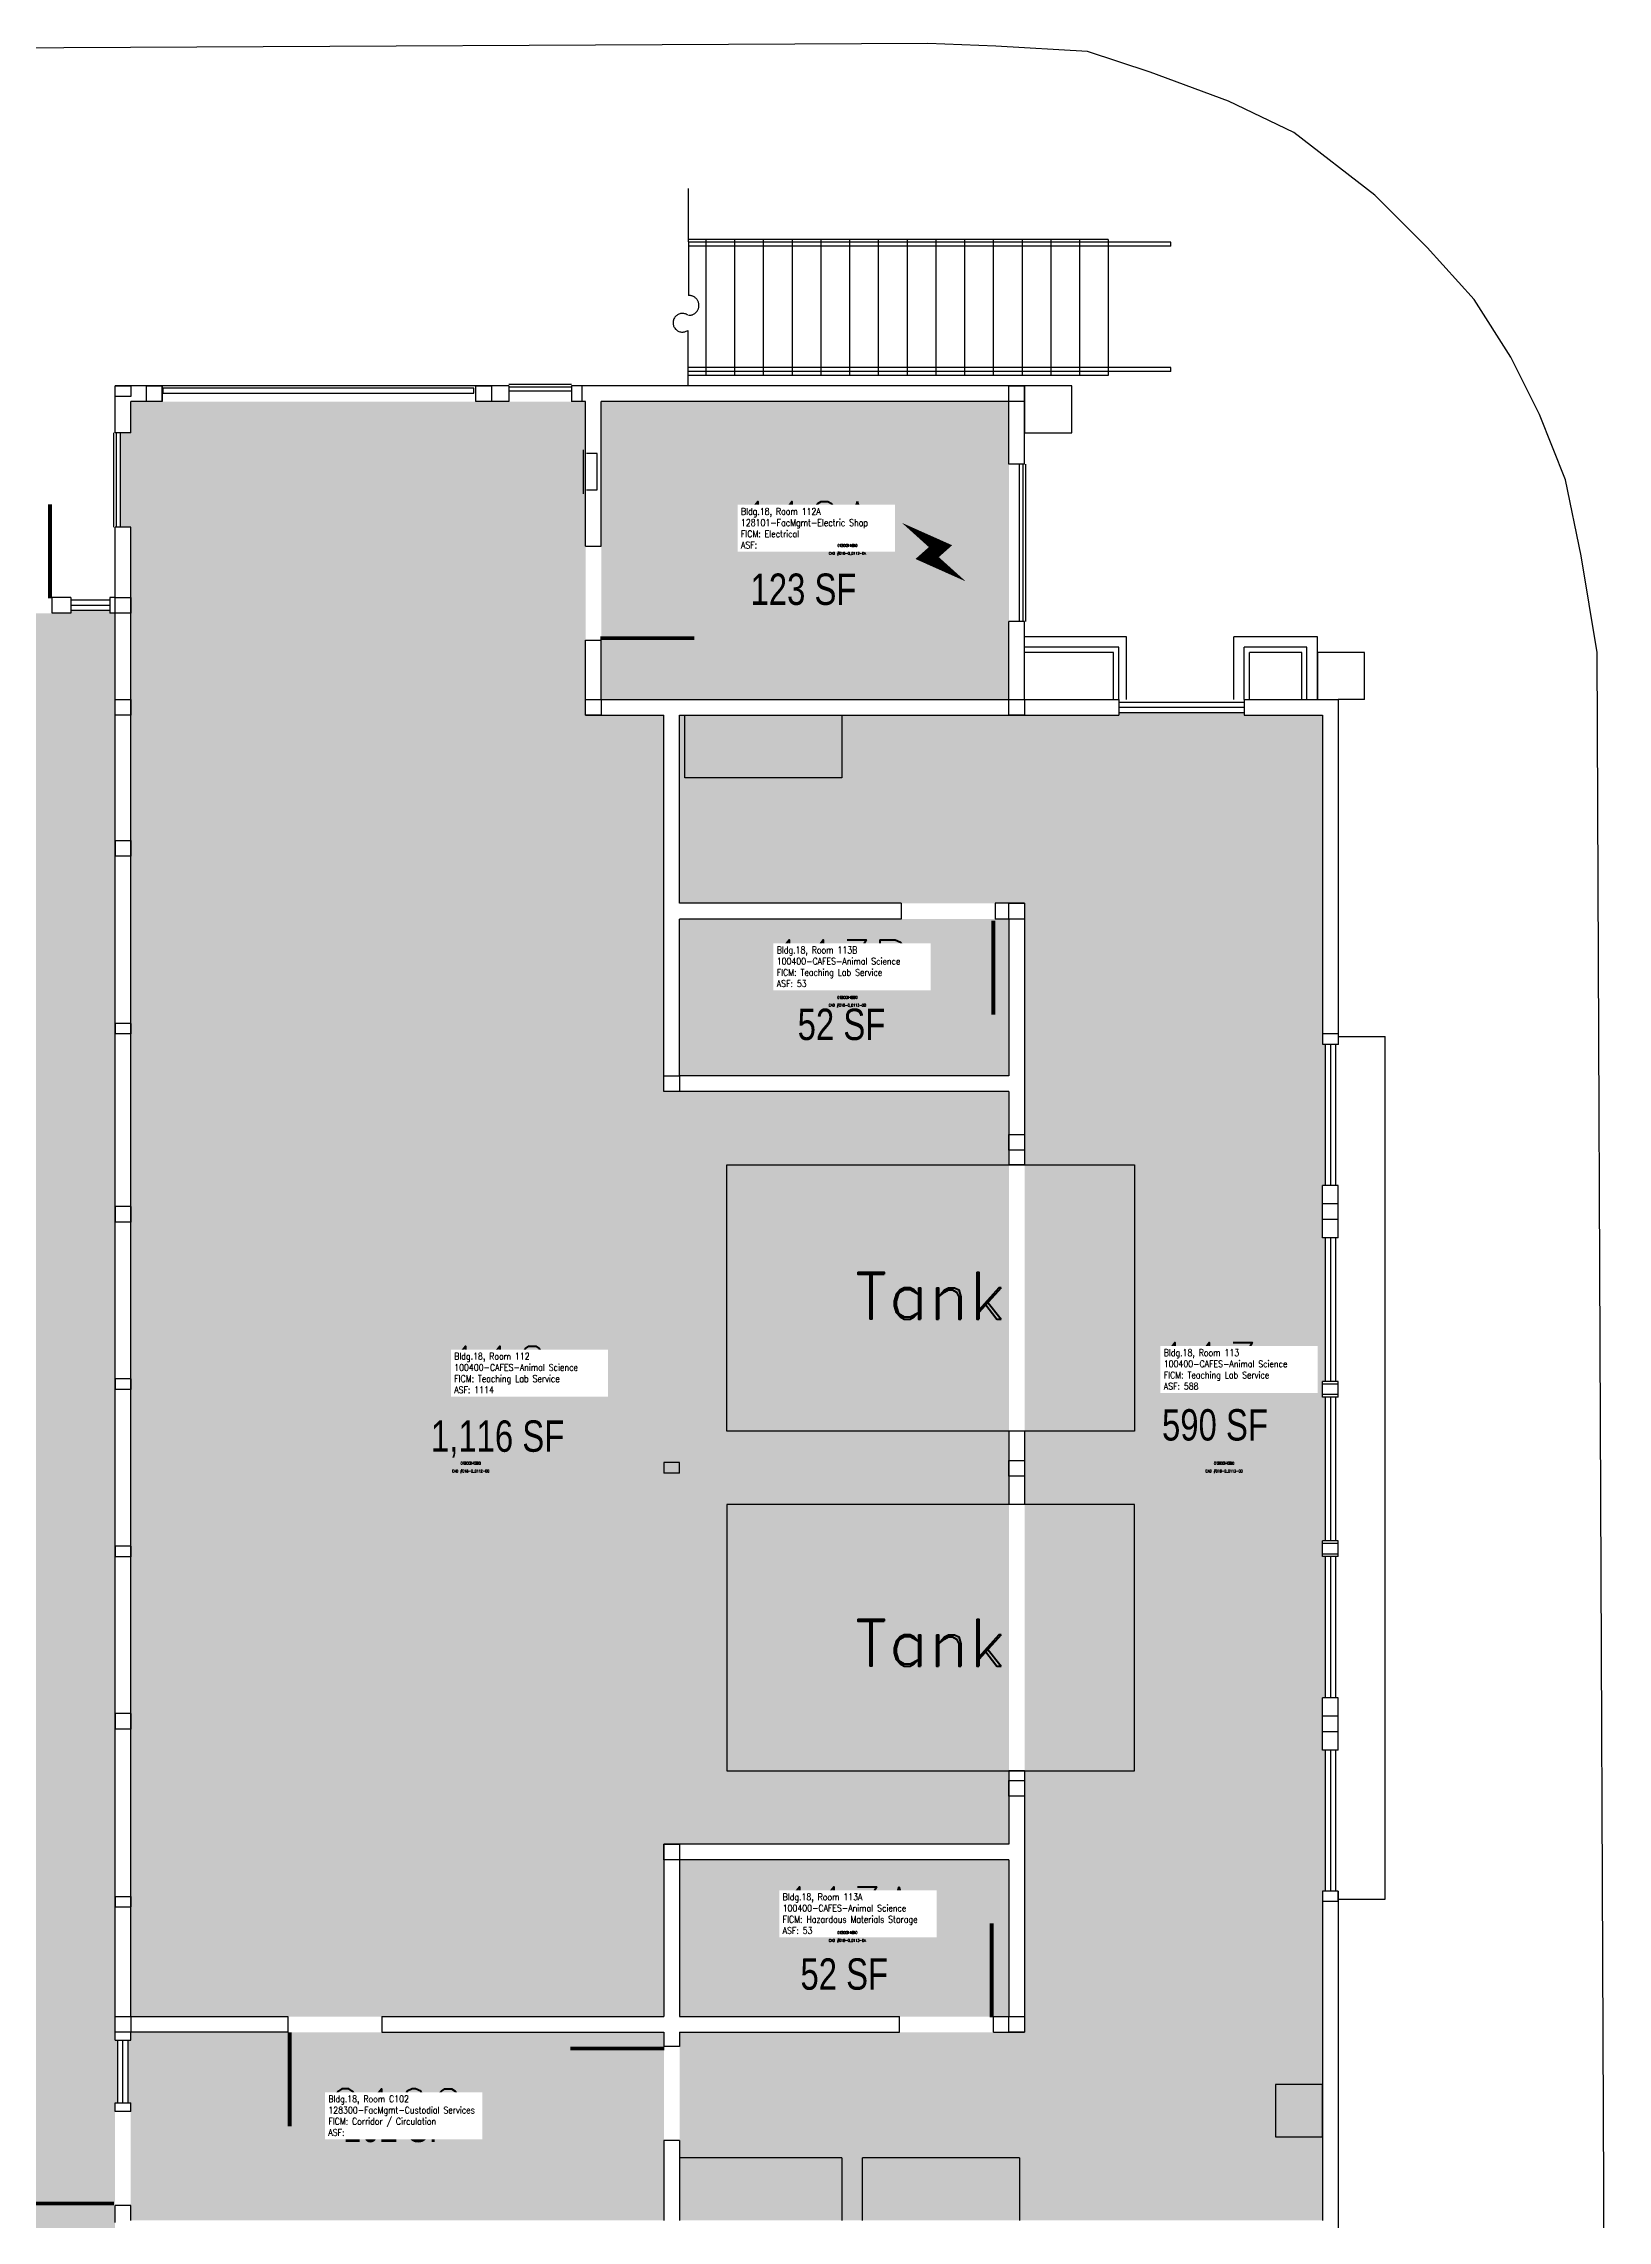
# Model space of a CAD drawing. Header units: inches. Extents: x 0 to 2023, y -332 to 1607.
# Drawn here: x 1207 to 1805, y 774 to 1607 of the extents above; entities that cross this region are included whole.
import ezdxf
from ezdxf.enums import TextEntityAlignment as Align

# ---------------------------------------------------------------- set-up
doc = ezdxf.new("R2010")
doc.units = ezdxf.units.IN
doc.header["$LTSCALE"] = 100
doc.header["$MEASUREMENT"] = 0
doc.linetypes.add('DASHDOT', pattern=[12, 6, -3, 0, -3])
doc.layers.get('0').update_dxf_attribs({"linetype": 'CONTINUOUS'})
for name, color, linetype in [('A-COLS', 5, 'CONTINUOUS'), ('A-DOOR', 2, 'CONTINUOUS'), ('A-FLOR', 3, 'CONTINUOUS'), ('A-GLAZ', 1, 'CONTINUOUS'), ('A-GLAZ-SILL', 2, 'CONTINUOUS'), ('A-IDEN-CNUM', 7, 'CONTINUOUS'), ('A-IDEN-ICON', 4, 'CONTINUOUS'), ('A-IDEN-RNUM', 7, 'CONTINUOUS'), ('A-IDEN-SNUM', 4, 'CONTINUOUS'), ('A-IDEN-TEXT', 4, 'CONTINUOUS'), ('A-IDEN-VNUM', 4, 'CONTINUOUS'), ('A-SITE', 3, 'CONTINUOUS'), ('A-WALL', 5, 'CONTINUOUS'), ('AREA-TEXT', 3, 'CONTINUOUS'), ('Rooms-Category-Color', 7, 'CONTINUOUS'), ('Rooms-College-Color', 7, 'CONTINUOUS'), ('Rooms-Department-Color', 7, 'CONTINUOUS'), ('Rooms-Division-Color', 7, 'CONTINUOUS'), ('Rooms-Information', 7, 'CONTINUOUS')]:
    doc.layers.add(name, color=color, linetype=linetype)
doc.styles.add('AREA', font='arial.ttf', dxfattribs={"width": 0.75, "height": 24})
doc.styles.add('ROOMSNUMBER', font='TXT.SHX', dxfattribs={"height": 0.03})
doc.styles.add('ROOMVNUMBER', font='simplex.shx', dxfattribs={"width": 0.85})
doc.styles.add('TEXT', font='ROMAND')

# ---------------------------------------------------------------- blocks, each defined once
blk = doc.blocks.new('CPELECT')
blk.add_lwpolyline([(0.0623, 0.0629, 0, 0.03, 0), (0.0105, -0.0168, 0.03, 0.03, 0), (-0.0105, 0.0068, 0.03, 0, 0), (-0.0623, -0.0729, 0.03, 0, 0)], format="xyseb")

msp = doc.modelspace()

# ---------------------------------------------------------------- hatches: boundary and pattern name
at = {"layer": 'Rooms-Category-Color', "true_color": 0xe3f498}
for points in [[(1240, 1470), (1414, 1470), (1414, 1414.72), (1414, 1350), (1444, 1350), (1444, 1206), (1576, 1206), (1576, 918), (1444, 918), (1444, 852), (1240, 852), (1240, 1422), (1236, 1422), (1236, 1458), (1240, 1458)], [(1697, 900), (1696, 900), (1696, 774), (1450, 774), (1450, 846), (1582, 846), (1582, 1278), (1450, 1278), (1450, 1350), (1618, 1350), (1618, 1351), (1666, 1351), (1666, 1350), (1696, 1350), (1696.04, 1224), (1697, 1224), (1697, 1170), (1695.98, 1170), (1695.98, 1150), (1697, 1150), (1697, 1095), (1695.98, 1095), (1695.98, 1089), (1697, 1089), (1697, 1034.01), (1696.01, 1034.01), (1696.01, 1028.01), (1697, 1028.01), (1697, 974), (1695.98, 974), (1695.98, 954), (1697, 954)], [(1450, 1272), (1576, 1272), (1576, 1212), (1450, 1212)]]:
    msp.add_hatch(color=61, dxfattribs=at).paths.add_polyline_path(points)
at = {"layer": 'Rooms-Category-Color', "true_color": 0xadadad}
for points in [[(1420, 1470), (1576, 1470), (1576, 1356), (1420, 1356)], [(1114, 1389), (1116, 1389), (1116, 1390), (1131, 1390), (1131, 1389), (1217, 1389), (1217, 1390), (1232, 1390), (1232, 1389), (1234, 1389), (1234, 843), (1235, 843), (1235, 819), (1234, 819), (1234, 734), (1066, 734), (1066, 738), (1065, 738), (1065, 764), (1066, 764), (1066, 814), (1114, 814)], [(1240, 846), (1240, 843), (1239, 843), (1239, 819), (1240, 819), (1240, 774), (1444, 774), (1444, 846)]]:
    msp.add_hatch(color=253, dxfattribs=at).paths.add_polyline_path(points)
at = {"layer": 'Rooms-Category-Color', "true_color": 0xe3c5e1}
msp.add_hatch(color=254, dxfattribs=at).paths.add_polyline_path([(1450, 912), (1576, 912), (1576, 852), (1450, 852)])
at = {"layer": 'Rooms-College-Color', "true_color": 0xe3c5e1}
for points in [[(1240, 1470), (1414, 1470), (1414, 1414.72), (1414, 1350), (1444, 1350), (1444, 1206), (1576, 1206), (1576, 918), (1444, 918), (1444, 852), (1240, 852), (1240, 1422), (1236, 1422), (1236, 1458), (1240, 1458)], [(1697, 900), (1696, 900), (1696, 774), (1450, 774), (1450, 846), (1582, 846), (1582, 1278), (1450, 1278), (1450, 1350), (1618, 1350), (1618, 1351), (1666, 1351), (1666, 1350), (1696, 1350), (1696.04, 1224), (1697, 1224), (1697, 1170), (1695.98, 1170), (1695.98, 1150), (1697, 1150), (1697, 1095), (1695.98, 1095), (1695.98, 1089), (1697, 1089), (1697, 1034.01), (1696.01, 1034.01), (1696.01, 1028.01), (1697, 1028.01), (1697, 974), (1695.98, 974), (1695.98, 954), (1697, 954)], [(1450, 1272), (1576, 1272), (1576, 1212), (1450, 1212)], [(1450, 912), (1576, 912), (1576, 852), (1450, 852)]]:
    msp.add_hatch(color=254, dxfattribs=at).paths.add_polyline_path(points)
at = {"layer": 'Rooms-College-Color', "true_color": 0xadadad}
for points in [[(1420, 1470), (1576, 1470), (1576, 1356), (1420, 1356)], [(1114, 1389), (1116, 1389), (1116, 1390), (1131, 1390), (1131, 1389), (1217, 1389), (1217, 1390), (1232, 1390), (1232, 1389), (1234, 1389), (1234, 843), (1235, 843), (1235, 819), (1234, 819), (1234, 734), (1066, 734), (1066, 738), (1065, 738), (1065, 764), (1066, 764), (1066, 814), (1114, 814)], [(1240, 846), (1240, 843), (1239, 843), (1239, 819), (1240, 819), (1240, 774), (1444, 774), (1444, 846)]]:
    msp.add_hatch(color=253, dxfattribs=at).paths.add_polyline_path(points)
at = {"layer": 'Rooms-Department-Color', "true_color": 0xe3c5e1}
for points in [[(1240, 1470), (1414, 1470), (1414, 1414.72), (1414, 1350), (1444, 1350), (1444, 1206), (1576, 1206), (1576, 918), (1444, 918), (1444, 852), (1240, 852), (1240, 1422), (1236, 1422), (1236, 1458), (1240, 1458)], [(1697, 900), (1696, 900), (1696, 774), (1450, 774), (1450, 846), (1582, 846), (1582, 1278), (1450, 1278), (1450, 1350), (1618, 1350), (1618, 1351), (1666, 1351), (1666, 1350), (1696, 1350), (1696.04, 1224), (1697, 1224), (1697, 1170), (1695.98, 1170), (1695.98, 1150), (1697, 1150), (1697, 1095), (1695.98, 1095), (1695.98, 1089), (1697, 1089), (1697, 1034.01), (1696.01, 1034.01), (1696.01, 1028.01), (1697, 1028.01), (1697, 974), (1695.98, 974), (1695.98, 954), (1697, 954)], [(1450, 1272), (1576, 1272), (1576, 1212), (1450, 1212)], [(1450, 912), (1576, 912), (1576, 852), (1450, 852)]]:
    msp.add_hatch(color=254, dxfattribs=at).paths.add_polyline_path(points)
at = {"layer": 'Rooms-Department-Color', "true_color": 0xacacac}
for points in [[(1420, 1470), (1576, 1470), (1576, 1356), (1420, 1356)], [(1114, 1389), (1116, 1389), (1116, 1390), (1131, 1390), (1131, 1389), (1217, 1389), (1217, 1390), (1232, 1390), (1232, 1389), (1234, 1389), (1234, 843), (1235, 843), (1235, 819), (1234, 819), (1234, 734), (1066, 734), (1066, 738), (1065, 738), (1065, 764), (1066, 764), (1066, 814), (1114, 814)], [(1240, 846), (1240, 843), (1239, 843), (1239, 819), (1240, 819), (1240, 774), (1444, 774), (1444, 846)]]:
    msp.add_hatch(color=253, dxfattribs=at).paths.add_polyline_path(points)
at = {"layer": 'Rooms-Division-Color', "true_color": 0xe3c5e1}
for points in [[(1240, 1470), (1414, 1470), (1414, 1414.72), (1414, 1350), (1444, 1350), (1444, 1206), (1576, 1206), (1576, 918), (1444, 918), (1444, 852), (1240, 852), (1240, 1422), (1236, 1422), (1236, 1458), (1240, 1458)], [(1697, 900), (1696, 900), (1696, 774), (1450, 774), (1450, 846), (1582, 846), (1582, 1278), (1450, 1278), (1450, 1350), (1618, 1350), (1618, 1351), (1666, 1351), (1666, 1350), (1696, 1350), (1696.04, 1224), (1697, 1224), (1697, 1170), (1695.98, 1170), (1695.98, 1150), (1697, 1150), (1697, 1095), (1695.98, 1095), (1695.98, 1089), (1697, 1089), (1697, 1034.01), (1696.01, 1034.01), (1696.01, 1028.01), (1697, 1028.01), (1697, 974), (1695.98, 974), (1695.98, 954), (1697, 954)], [(1450, 1272), (1576, 1272), (1576, 1212), (1450, 1212)], [(1450, 912), (1576, 912), (1576, 852), (1450, 852)]]:
    msp.add_hatch(color=254, dxfattribs=at).paths.add_polyline_path(points)
at = {"layer": 'Rooms-Division-Color', "true_color": 0xadadad}
for points in [[(1420, 1470), (1576, 1470), (1576, 1356), (1420, 1356)], [(1114, 1389), (1116, 1389), (1116, 1390), (1131, 1390), (1131, 1389), (1217, 1389), (1217, 1390), (1232, 1390), (1232, 1389), (1234, 1389), (1234, 843), (1235, 843), (1235, 819), (1234, 819), (1234, 734), (1066, 734), (1066, 738), (1065, 738), (1065, 764), (1066, 764), (1066, 814), (1114, 814)], [(1240, 846), (1240, 843), (1239, 843), (1239, 819), (1240, 819), (1240, 774), (1444, 774), (1444, 846)]]:
    msp.add_hatch(color=253, dxfattribs=at).paths.add_polyline_path(points)

# ---------------------------------------------------------------- linework, layer by layer
at = {"layer": 'A-COLS', "linetype": 'Continuous'}
for p, q in [((1234, 1472), (1234, 1476)), ((1234, 1476), (1240, 1476)), ((1240, 1476), (1240, 1472)), ((1246, 1470), (1246, 1476)), ((1246, 1476), (1252, 1476)), ((1252, 1476), (1252, 1470)), ((1372, 1470), (1372, 1476)), ((1372, 1476), (1378, 1476)), ((1378, 1476), (1378, 1470)), ((1412.63, 1476), (1408.63, 1476)), ((1576, 1470), (1576, 1476)), ((1576, 1476), (1582, 1476)), ((1582, 1476), (1582, 1470)), ((1240, 1472), (1234, 1472)), ((1252, 1470), (1246, 1470)), ((1378, 1470), (1372, 1470)), ((1412.63, 1470), (1408.63, 1470)), ((1582, 1470), (1576, 1470)), ((1234, 1389), (1234, 1395)), ((1234, 1395), (1240, 1395)), ((1240, 1395), (1240, 1389)), ((1240, 1389), (1234, 1389)), ((1233.99, 1356), (1239.99, 1356)), ((1233.99, 1350), (1233.99, 1356)), ((1239.99, 1350), (1233.99, 1350)), ((1239.99, 1356), (1239.99, 1350)), ((1414, 1350), (1414, 1356)), ((1414, 1356), (1420, 1356)), ((1420, 1350), (1414, 1350)), ((1420, 1356), (1420, 1350)), ((1576, 1350), (1576, 1356)), ((1576, 1356), (1582, 1356)), ((1582, 1350), (1576, 1350)), ((1582, 1356), (1582, 1350)), ((1233.99, 1302), (1239.99, 1302)), ((1233.99, 1302), (1233.99, 1296)), ((1239.99, 1302), (1239.99, 1296)), ((1239.99, 1296), (1233.99, 1296)), ((1576, 1278), (1582, 1278)), ((1576, 1272), (1576, 1278)), ((1582, 1278), (1582, 1272)), ((1582, 1272), (1576, 1272)), ((1239.99, 1232), (1233.99, 1232)), ((1233.99, 1232), (1233.99, 1228)), ((1239.99, 1228), (1233.99, 1228)), ((1239.99, 1232), (1239.99, 1228)), ((1702.04, 1228), (1696.04, 1228)), ((1696.04, 1224), (1696.04, 1228)), ((1702.04, 1224), (1702.04, 1228)), ((1702.04, 1224), (1696.04, 1224)), ((1444, 1206), (1444, 1212)), ((1444, 1212), (1450, 1212)), ((1450, 1212), (1450, 1206)), ((1450, 1206), (1444, 1206)), ((1576, 1189.54), (1582, 1189.54)), ((1576, 1183.54), (1576, 1189.54)), ((1582, 1183.54), (1576, 1183.54)), ((1582, 1189.54), (1582, 1183.54)), ((1239.99, 1162), (1233.99, 1162)), ((1233.99, 1162), (1233.99, 1156)), ((1239.99, 1162), (1239.99, 1156)), ((1701.98, 1163), (1695.98, 1163)), ((1695.98, 1157), (1695.98, 1163)), ((1701.98, 1157), (1701.98, 1163)), ((1239.99, 1156), (1233.99, 1156)), ((1701.98, 1157), (1695.98, 1157)), ((1239.99, 1096), (1233.99, 1096)), ((1233.99, 1096), (1233.99, 1092)), ((1239.99, 1092), (1233.99, 1092)), ((1239.99, 1096), (1239.99, 1092)), ((1701.98, 1094), (1695.98, 1094)), ((1695.98, 1090), (1695.98, 1094)), ((1701.98, 1090), (1701.98, 1094)), ((1701.98, 1090), (1695.98, 1090)), ((1576, 1064.79), (1582, 1064.79)), ((1576, 1058.79), (1576, 1064.79)), ((1582, 1058.79), (1576, 1058.79)), ((1582, 1064.79), (1582, 1058.79)), ((1702.01, 1033.01), (1696.01, 1033.01)), ((1696.01, 1029.01), (1696.01, 1033.01)), ((1702.01, 1029.01), (1702.01, 1033.01)), ((1239.99, 1032), (1233.99, 1032)), ((1233.99, 1032), (1233.99, 1028)), ((1239.99, 1028), (1233.99, 1028)), ((1239.99, 1032), (1239.99, 1028)), ((1702.01, 1029.01), (1696.01, 1029.01)), ((1239.99, 968), (1233.99, 968)), ((1233.99, 968), (1233.99, 962)), ((1239.99, 968), (1239.99, 962)), ((1701.98, 967), (1695.98, 967)), ((1695.98, 961), (1695.98, 967)), ((1701.98, 961), (1701.98, 967)), ((1239.99, 962), (1233.99, 962)), ((1701.98, 961), (1695.98, 961)), ((1576, 942.33), (1582, 942.33)), ((1576, 936.33), (1576, 942.33)), ((1582, 942.33), (1582, 936.33)), ((1582, 936.33), (1576, 936.33)), ((1444, 918), (1450, 918)), ((1444, 912), (1444, 918)), ((1450, 918), (1450, 912)), ((1450, 912), (1444, 912)), ((1702, 900), (1696, 900)), ((1702, 896), (1702, 900)), ((1233.99, 898), (1240, 898)), ((1233.99, 898), (1233.99, 894)), ((1233.99, 894), (1240, 894)), ((1239.99, 898), (1239.99, 894)), ((1702, 896), (1696, 896)), ((1234, 852), (1240, 852)), ((1234, 846), (1234, 852)), ((1240, 852), (1240, 846)), ((1576, 846), (1576, 852)), ((1576, 852), (1582, 852)), ((1582, 852), (1582, 846)), ((1240, 846), (1234, 846)), ((1582, 846), (1576, 846))]:
    msp.add_line(p, q, dxfattribs=at)
at = {"layer": 'A-COLS', "linetype": 'DASHDOT'}
for p, q in [((1408.63, 1476), (1408.63, 1470)), ((1412.63, 1476), (1412.63, 1470)), ((1444, 1064), (1444, 1060)), ((1450, 1060), (1450, 1064))]:
    msp.add_line(p, q, dxfattribs=at)
at = {"layer": 'A-COLS'}
for p, q in [((1450, 1064), (1444, 1064)), ((1450, 1060), (1444, 1060))]:
    msp.add_line(p, q, dxfattribs=at)
at = {"layer": 'A-DOOR', "linetype": 'Continuous'}
for p, q in [((1372, 1476), (1252, 1476)), ((1252.32, 1475.16), (1252.32, 1473.27)), ((1371.25, 1475.16), (1252.32, 1475.16)), ((1371.25, 1473.27), (1371.25, 1475.16)), ((1252.32, 1473.27), (1371.25, 1473.27))]:
    msp.add_line(p, q, dxfattribs=at)
at = {"layer": 'A-DOOR'}
for points in [[(1209.11, 1394.74, 1.5, 1.5, 0), (1209.11, 1430.74, 0, 0, 0), (1208.36, 1430.74, 0, 0, 0.414214), (1173.86, 1393.24, 0, 0, 0.414214)], [(1419.68, 1379.47, 1.5, 1.5, 0), (1455.68, 1379.47, 0, 0, 0), (1455.68, 1380.22, 0, 0, 0.414214), (1418.18, 1414.72, 0, 0, 0.414214)], [(1569.98, 1271.38, 1.5, 1.5, 0), (1569.98, 1235.38, 0, 0, 0), (1569.23, 1235.38, 0, 0, -0.414214), (1534.73, 1272.88, 0, 0, -0.414214)], [(1569.36, 851.73, 1.5, 1.5, 0), (1569.36, 887.73, 0, 0, 0), (1568.61, 887.73, 0, 0, 0.414214), (1534.11, 850.23, 0, 0, 0.414214)], [(1300.81, 845.99, 1.5, 1.5, 0), (1300.81, 809.99, 0, 0, 0), (1301.56, 809.99, 0, 0, 0.414214), (1336.06, 847.49, 0, 0, 0.414214)], [(1444.19, 839.8, 1.5, 1.5, 0), (1408.19, 839.8, 0, 0, 0), (1408.19, 839.05, 0, 0, 0.414214), (1445.69, 804.55, 0, 0, 0.414214)], [(1233.54, 780.5, 1.5, 1.5, 0), (1197.54, 780.5, 0, 0, 0), (1197.54, 781.25, 0, 0, -0.414214), (1235.04, 815.75, 0, 0, -0.414214)]]:
    msp.add_lwpolyline(points, format="xyseb", dxfattribs=at)
at = {"layer": 'A-FLOR', "linetype": 'Continuous'}
for p, q in [((1408.63, 1476.5), (1384.63, 1476.5)), ((1408.63, 1475.5), (1384.63, 1475.5)), ((1408.63, 1474), (1384.63, 1474)), ((1233.5, 1422), (1233.5, 1458)), ((1234.5, 1422), (1234.5, 1458)), ((1236, 1422), (1236, 1458)), ((1413.16, 1434.7), (1413.16, 1451.54)), ((1418.38, 1450.18), (1414.38, 1450.18)), ((1418.38, 1436.18), (1418.38, 1450.18)), ((1580, 1385.88), (1580, 1446.03)), ((1581.5, 1385.88), (1581.5, 1446.03)), ((1582.5, 1385.88), (1582.5, 1446.03)), ((1414.38, 1436.18), (1418.38, 1436.18)), ((1452, 1350), (1512, 1350)), ((1452, 1326), (1452, 1350)), ((1512, 1350), (1512, 1326)), ((1512, 1326), (1452, 1326)), ((1468, 1076), (1468, 1178)), ((1468, 1178), (1624, 1178)), ((1624, 1178), (1624, 1076)), ((1624, 1076), (1468, 1076)), ((1624, 1048), (1468, 1048)), ((1468, 1048), (1468, 946)), ((1624, 946), (1624, 1048)), ((1468, 946), (1624, 946)), ((1696, 826), (1678, 826)), ((1678, 826), (1678, 806)), ((1696, 806), (1696, 826)), ((1678, 806), (1696, 806)), ((1512, 798), (1512, 774)), ((1520, 774), (1520, 798)), ((1580, 798), (1580, 774))]:
    msp.add_line(p, q, dxfattribs=at)
at = {"layer": 'A-FLOR'}
for p, q in [((1512, 798), (1450, 798)), ((1580, 798), (1520, 798))]:
    msp.add_line(p, q, dxfattribs=at)
at = {"layer": 'A-GLAZ', "linetype": 'Continuous'}
for p, q in [((1232, 1392), (1217, 1392)), ((1618, 1353), (1666, 1353)), ((1699, 1224), (1699, 1170)), ((1699, 1150), (1699, 1095)), ((1699, 1089), (1699, 1034.01)), ((1699, 1028.01), (1699, 974)), ((1699, 954), (1699, 900)), ((1237, 819), (1237, 843))]:
    msp.add_line(p, q, dxfattribs=at)
at = {"layer": 'A-GLAZ-SILL', "linetype": 'Continuous'}
for p, q in [((1232, 1394), (1217, 1394)), ((1232, 1390), (1217, 1390)), ((1618, 1355), (1666, 1355)), ((1618, 1351), (1666, 1351)), ((1697, 1224), (1697, 1170)), ((1701, 1224), (1701, 1170)), ((1697, 1150), (1697, 1095)), ((1701, 1150), (1701, 1095)), ((1697, 1089), (1697, 1034.01)), ((1701, 1089), (1701, 1034.01)), ((1697, 1028.01), (1697, 974)), ((1701, 1028.01), (1701, 974)), ((1697, 954), (1697, 900)), ((1701, 954), (1701, 900)), ((1235, 819), (1235, 843)), ((1239, 819), (1239, 843))]:
    msp.add_line(p, q, dxfattribs=at)
at = {"layer": 'A-SITE'}
for p, q in [((1545, 1607), (528, 1602)), ((1571, 1606), (1545, 1607)), ((1606, 1604), (1571, 1606)), ((1630, 1596), (1606, 1604)), ((1660, 1585), (1630, 1596)), ((1685, 1573), (1660, 1585)), ((1716, 1549), (1685, 1573)), ((1736, 1529), (1716, 1549)), ((1754, 1509), (1736, 1529)), ((1768, 1487), (1754, 1509)), ((1779, 1465), (1768, 1487)), ((1789, 1440), (1779, 1465)), ((1795, 1411), (1789, 1440)), ((1801, 1374), (1795, 1411)), ((1805, 491), (1801, 1374))]:
    msp.add_line(p, q, dxfattribs=at)
at = {"layer": 'A-SITE', "linetype": 'DASHDOT'}
for p, q in [((1453.22, 1551.52), (1453.33, 1510.57)), ((1453.13, 1497.25), (1453.13, 1476))]:
    msp.add_line(p, q, dxfattribs=at)
at = {"layer": 'A-SITE', "linetype": 'Continuous'}
for p, q in [((1614, 1532), (1453.27, 1532)), ((1638, 1531), (1453.28, 1531)), ((1638, 1529.5), (1453.28, 1529.5)), ((1460, 1532), (1460, 1480)), ((1471, 1532), (1471, 1480)), ((1482, 1532), (1482, 1480)), ((1493, 1532), (1493, 1480)), ((1504, 1532), (1504, 1480)), ((1515, 1532), (1515, 1480)), ((1526, 1532), (1526, 1480)), ((1537, 1532), (1537, 1480)), ((1548, 1532), (1548, 1480)), ((1559, 1532), (1559, 1480)), ((1570, 1532), (1570, 1480)), ((1581, 1532), (1581, 1480)), ((1592, 1532), (1592, 1480)), ((1603, 1532), (1603, 1480)), ((1614, 1532), (1614, 1480)), ((1638, 1529.5), (1638, 1531)), ((1539.06, 1483), (1453.13, 1483)), ((1638, 1483), (1453.15, 1483)), ((1638, 1481.5), (1638, 1483)), ((1538.03, 1481.5), (1453.13, 1481.5)), ((1614, 1480), (1453.13, 1480)), ((1638, 1481.5), (1453.15, 1481.5)), ((1600, 1476), (1582, 1476)), ((1582, 1476), (1582, 1458)), ((1600, 1458), (1600, 1476)), ((1582, 1458), (1600, 1458)), ((1621, 1380), (1582, 1380)), ((1618, 1376), (1582, 1376)), ((1618, 1356), (1618, 1376)), ((1621, 1356), (1621, 1380)), ((1694, 1380), (1662, 1380)), ((1662, 1356), (1662, 1380)), ((1666, 1356), (1666, 1376)), ((1690, 1376), (1666, 1376)), ((1690, 1356), (1690, 1376)), ((1694, 1356), (1694, 1380)), ((1616, 1374), (1582, 1374)), ((1616, 1356), (1616, 1374)), ((1688, 1374), (1668, 1374)), ((1668, 1356), (1668, 1374)), ((1688, 1356), (1688, 1374)), ((1712, 1374), (1694, 1374)), ((1694, 1374), (1694, 1356)), ((1712, 1356), (1712, 1374)), ((1712, 1356), (1702, 1356)), ((1702, 1227), (1720, 1227)), ((1720, 897), (1720, 1227)), ((1702, 897), (1720, 897))]:
    msp.add_line(p, q, dxfattribs=at)
at = {"layer": 'A-SITE', "linetype": 'DASHDOT'}
for centre, radius, start, end in [((1453.6, 1506.8), 3.78, 265.9148, 94.0852), ((1451.04, 1500.15), 3.57, 54.3359, 305.6641)]:
    msp.add_arc(centre, radius, start, end, dxfattribs=at)
at = {"layer": 'A-WALL', "linetype": 'Continuous'}
for p, q in [((1234, 1458), (1234, 1476)), ((1252, 1476), (1234, 1476)), ((1252, 1470), (1252, 1476)), ((1372, 1470), (1372, 1476)), ((1384.63, 1476), (1372, 1476)), ((1582, 1476), (1408.63, 1476)), ((1582, 1446.03), (1582, 1476)), ((1240, 1458), (1240, 1470)), ((1252, 1470), (1240, 1470)), ((1384.63, 1470), (1372, 1470)), ((1414, 1470), (1408.63, 1470)), ((1414, 1414.72), (1414, 1470)), ((1576, 1470), (1420, 1470)), ((1420, 1414.72), (1420, 1470)), ((1576, 1446.03), (1576, 1470)), ((1234, 1395), (1234, 1422)), ((1240, 852), (1240, 1422)), ((1217, 1395), (1209.86, 1395)), ((1217, 1395), (1217, 1389)), ((1234, 1395), (1232, 1395)), ((1232, 1395), (1232, 1389)), ((1217, 1389), (1209.86, 1389)), ((1234, 1389), (1232, 1389)), ((1234, 843), (1234, 1389)), ((1576, 1356), (1576, 1385.88)), ((1582, 1356), (1582, 1385.88)), ((1414, 1350), (1414, 1378.72)), ((1420, 1356), (1420, 1378.72)), ((1414, 1350), (1444, 1350)), ((1420, 1356), (1576, 1356)), ((1444, 1206), (1444, 1350)), ((1450, 1350), (1618, 1350)), ((1450, 1278), (1450, 1350)), ((1582, 1356), (1618, 1356)), ((1618, 1356), (1618, 1350)), ((1666, 1356), (1702, 1356)), ((1666, 1356), (1666, 1350)), ((1666, 1350), (1696, 1350)), ((1694, 1356), (1702, 1356)), ((1696, 1350), (1696, 1224)), ((1702, 1356), (1702, 1224)), ((1534.73, 1278), (1450, 1278)), ((1582, 1278), (1570.73, 1278)), ((1582, 1278), (1582, 1178)), ((1450, 1212), (1450, 1272)), ((1534.73, 1272), (1450, 1272)), ((1576, 1272), (1570.73, 1272)), ((1576, 1272), (1576, 1212)), ((1576, 1212), (1450, 1212)), ((1576, 1206), (1444, 1206)), ((1576, 1206), (1576, 1178)), ((1582, 1178), (1576, 1178)), ((1701.98, 1170), (1695.98, 1170)), ((1695.98, 1163), (1695.98, 1170)), ((1701.98, 1163), (1701.98, 1170)), ((1695.98, 1150), (1695.98, 1157)), ((1701.98, 1150), (1695.98, 1150)), ((1701.98, 1150), (1701.98, 1157)), ((1701.98, 1095), (1695.98, 1095)), ((1695.98, 1094), (1695.98, 1095)), ((1701.98, 1094), (1701.98, 1095)), ((1695.98, 1089), (1695.98, 1090)), ((1701.98, 1089), (1695.98, 1089)), ((1701.98, 1089), (1701.98, 1090)), ((1576, 1076), (1576, 1048)), ((1582, 1076), (1576, 1076)), ((1582, 1076), (1582, 1048)), ((1582, 1048), (1576, 1048)), ((1702.01, 1034.01), (1696.01, 1034.01)), ((1696.01, 1033.01), (1696.01, 1034.01)), ((1702.01, 1033.01), (1702.01, 1034.01)), ((1696.01, 1028.01), (1696.01, 1029.01)), ((1702.01, 1028.01), (1696.01, 1028.01)), ((1702.01, 1028.01), (1702.01, 1029.01)), ((1701.98, 974), (1695.98, 974)), ((1695.98, 967), (1695.98, 974)), ((1701.98, 967), (1701.98, 974)), ((1695.98, 954), (1695.98, 961)), ((1701.98, 954), (1701.98, 961)), ((1701.98, 954), (1695.98, 954)), ((1576, 946), (1576, 918)), ((1582, 946), (1576, 946)), ((1582, 946), (1582, 846)), ((1576, 918), (1444, 918)), ((1444, 918), (1444, 852)), ((1576, 912), (1450, 912)), ((1450, 912), (1450, 852)), ((1576, 912), (1576, 852)), ((1696, 900), (1696, 774)), ((1702, 900), (1702, 768)), ((1240, 852), (1300.06, 852)), ((1336.06, 852), (1444, 852)), ((1450, 852), (1534.11, 852)), ((1570.11, 852), (1576, 852)), ((1234, 843), (1240, 843)), ((1300.06, 846), (1240, 846)), ((1240, 843), (1240, 846)), ((1336.06, 846), (1444, 846)), ((1444, 846), (1444, 840.55)), ((1450, 846), (1534.11, 846)), ((1450, 846), (1450, 840.55)), ((1570.11, 846), (1582, 846)), ((1234, 815.75), (1234, 819)), ((1234, 819), (1240, 819)), ((1240, 815.75), (1240, 819)), ((1444, 804.55), (1444, 774)), ((1450, 804.55), (1450, 774)), ((1234, 773.21), (1234, 779.75)), ((1240, 774), (1240, 779.75))]:
    msp.add_line(p, q, dxfattribs=at)
at = {"layer": 'A-WALL', "linetype": 'DASHDOT'}
for p, q in [((1384.63, 1476), (1384.63, 1470)), ((1408.63, 1476), (1408.63, 1470)), ((1240, 1458), (1234, 1458)), ((1582, 1446.03), (1576, 1446.03)), ((1240, 1422), (1234, 1422)), ((1582, 1385.88), (1576, 1385.88))]:
    msp.add_line(p, q, dxfattribs=at)
at = {"layer": 'A-WALL'}
for p, q in [((1414, 1414.72), (1420, 1414.72)), ((1209.86, 1389), (1209.86, 1395)), ((1414, 1378.72), (1420, 1378.72)), ((1534.73, 1278), (1534.73, 1272)), ((1570.73, 1278), (1570.73, 1272)), ((1300.06, 852), (1300.06, 846)), ((1336.06, 852), (1336.06, 846)), ((1534.11, 846), (1534.11, 852)), ((1570.11, 846), (1570.11, 852)), ((1450, 840.55), (1444, 840.55)), ((1240, 815.75), (1234, 815.75)), ((1450, 804.55), (1444, 804.55)), ((1240, 779.75), (1234, 779.75))]:
    msp.add_line(p, q, dxfattribs=at)
at = {"layer": 'A-WALL', "linetype": 'Continuous'}
msp.add_point((1576, 1062), dxfattribs=at)

# ---------------------------------------------------------------- block references
at = {"layer": 'A-IDEN-ICON', "xscale": 180, "yscale": 180, "zscale": 180, "rotation": 90}
msp.add_blockref('CPELECT', (1546.35, 1412.39), dxfattribs=at)

# ---------------------------------------------------------------- texts
at = {"layer": 'A-IDEN-CNUM', "style": 'ROOMSNUMBER', "width": 0.85}
for s, p in [('CAD #018-0_0112-0A', (1514.18, 1411.43)), ('CAD #018-0_0113-0B', (1514.18, 1238.52)), ('CAD #018-0_0112-00', (1370.05, 1060.25)), ('CAD #018-0_0113-00', (1658.31, 1060.25)), ('CAD #018-0_0113-0A', (1514.18, 880.65)), ('CAD #018-0_C102-00', (1342.88, 810.53))]:
    msp.add_text(s, height=1, dxfattribs=at).set_placement(p, align=Align.CENTER)
at = {"layer": 'A-IDEN-RNUM', "style": 'ROOMSNUMBER', "width": 0.85}
for s, p in [('0112-A0', (1514.18, 1414.43)), ('0113-B0', (1514.18, 1241.52)), ('0112-00', (1370.05, 1063.25)), ('0113-00', (1658.31, 1063.25)), ('0113-A0', (1514.18, 883.65)), ('C102-00', (1342.88, 813.53))]:
    msp.add_text(s, height=1, dxfattribs=at).set_placement(p, align=Align.CENTER)
at = {"layer": 'A-IDEN-SNUM', "style": 'ROOMSNUMBER', "width": 0.85}
for s, p in [('01800112A0', (1514.18, 1414.43)), ('01800113B0', (1514.18, 1241.52)), ('0180011200', (1370.05, 1063.25)), ('0180011300', (1658.31, 1063.25)), ('01800113A0', (1514.18, 883.65)), ('0180C10200', (1342.88, 813.53))]:
    msp.add_text(s, height=1, dxfattribs=at).set_placement(p, align=Align.CENTER)
at = {"layer": 'A-IDEN-TEXT', "style": 'TEXT'}
for p in [(1545.96, 1127.9), (1545.96, 995.12)]:
    msp.add_text('Tank', height=18, dxfattribs=at).set_placement(p, align=Align.MIDDLE)
at = {"layer": 'A-IDEN-VNUM', "style": 'ROOMVNUMBER', "width": 0.85}
for s, p in [('112A', (1498.23, 1413.81)), ('113B', (1511.2, 1245.99)), ('112', (1380.51, 1090.55)), ('113', (1651.99, 1091.92)), ('113A', (1514.18, 883.65)), ('C102', (1341.45, 806.37))]:
    msp.add_text(s, height=18, dxfattribs=at).set_placement(p, align=Align.CENTER)
at = {"layer": 'AREA-TEXT', "style": 'AREA', "width": 0.75}
for s, p in [('123 SF', (1497.39, 1398.2)), ('52 SF', (1511.92, 1231.69)), ('590 SF', (1654.83, 1078.44)), ('1,116 SF', (1380.35, 1074.14)), ('52 SF', (1513, 868.3)), ('102 SF', (1341.5, 810))]:
    msp.add_text(s, height=12, dxfattribs=at).set_placement(p, align=Align.MIDDLE_CENTER)

# ---------------------------------------------------------------- next in the draw order: texts
at = {"layer": 'Rooms-Information', "char_height": 2.5714, "width": 57.6, "attachment_point": 7, "style": 'ROOMVNUMBER', "bg_fill": 3, "box_fill_scale": 1.5, "bg_fill_color": 256, "bg_fill_true_color": 13158600, "bg_fill_transparency": 0}
for s, insert in [('Bldg.18, Room 112A^M^J128101-FacMgmt-Electric Shop^M^JFICM: Electrical^M^JASF: ', (1473.45, 1413.81)), ('Bldg.18, Room 113B^M^J100400-CAFES-Animal Science^M^JFICM: Teaching Lab Service^M^JASF: 53', (1487.16, 1245.99)), ('Bldg.18, Room 113^M^J100400-CAFES-Animal Science^M^JFICM: Teaching Lab Service^M^JASF: 588', (1635.24, 1091.92)), ('Bldg.18, Room 112^M^J100400-CAFES-Animal Science^M^JFICM: Teaching Lab Service^M^JASF: 1114', (1363.75, 1090.55)), ('Bldg.18, Room 113A^M^J100400-CAFES-Animal Science^M^JFICM: Hazardous Materials Storage^M^JASF: 53', (1489.41, 883.65)), ('Bldg.18, Room C102^M^J128300-FacMgmt-Custodial Services^M^JFICM: Corridor / Circulation^M^JASF: ', (1315.59, 806.37))]:
    msp.add_mtext(s, dxfattribs=dict(at, insert=insert))

doc.saveas('drawing.dxf')
